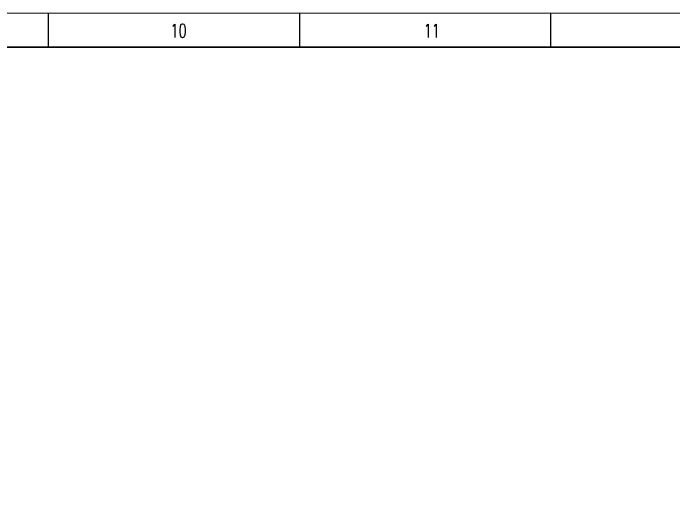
# Model space of a CAD drawing. Header units: inches. Extents: x 295136 to 296247, y 2627183 to 2627409.
# Drawn here: x 295715.5 to 295767.9, y 2627370.2 to 2627409 of the extents above; entities that cross this region are included whole.
import ezdxf

# ---------------------------------------------------------------- set-up
doc = ezdxf.new("R2010")
doc.units = ezdxf.units.IN
doc.header["$MEASUREMENT"] = 0
doc.styles.add('TEG BORDER', font='txt_qlt.shx', dxfattribs={"width": 0.7, "bigfont": 'hztxt.shx'})

# ---------------------------------------------------------------- blocks, each defined once
blk = doc.blocks.new('240 BORDER A2')
for p, q in [((334.125, 420), (334.125, 415)), ((371.25, 420), (371.25, 415)), ((408.375, 420), (408.375, 415))]:
    blk.add_line(p, q)
at = {"linetype": 'Continuous'}
blk.add_line((489, 415), (5, 415), dxfattribs=at)
at = {"color": 5, "lineweight": 15}
blk.add_lwpolyline([(0, 420), (594, 420), (594, 0), (0, 0)], close=True, dxfattribs=at)
blk.add_lwpolyline([(5, 415), (589, 415), (589, 5), (5, 5)], close=True)
at = {"char_height": 2, "width": 2, "attachment_point": 1, "style": 'TEG BORDER'}
for s, insert in [('\\pi2.2204e-016;10', (352.172, 418.407)), ('\\pi0.3;11', (389.297, 418.407))]:
    blk.add_mtext(s, dxfattribs=dict(at, insert=insert))

msp = doc.modelspace()

# ---------------------------------------------------------------- block references
at = {"xscale": 0.53690472, "yscale": 0.53690472, "zscale": 0.53690472}
msp.add_blockref('240 BORDER A2', (295538.8579, 2627183.4571), dxfattribs=at)

doc.saveas('drawing.dxf')
